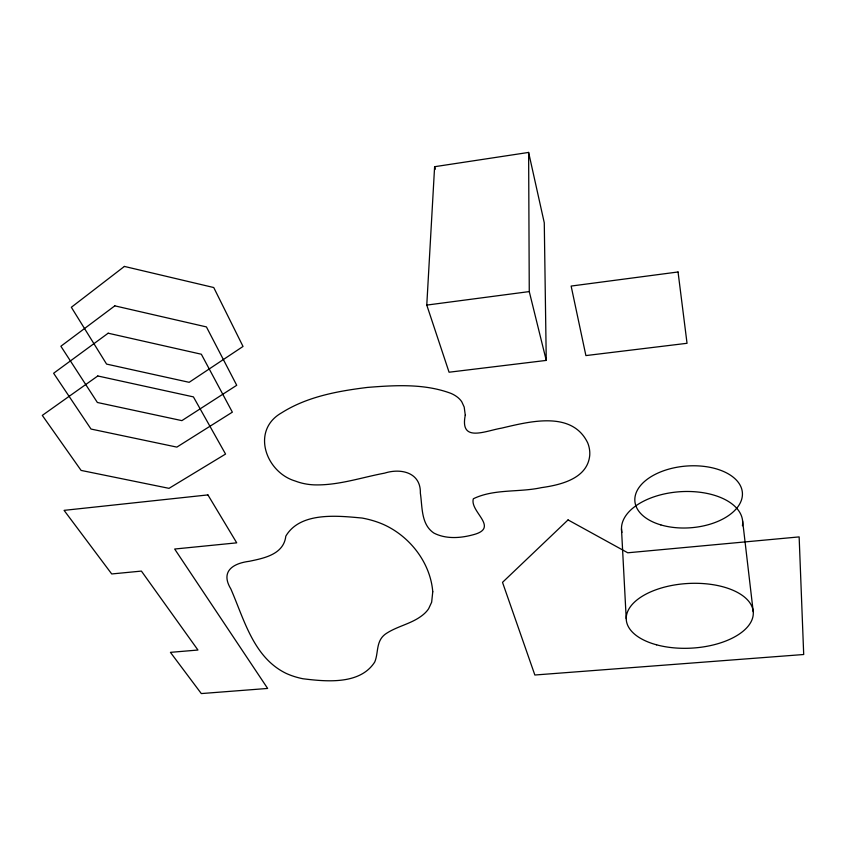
<?xml version="1.0" encoding="UTF-8"?>
<svg xmlns="http://www.w3.org/2000/svg" width="846" height="846" viewBox="0 0 846 846"><rect width="100%" height="100%" fill="white"/><g stroke="black" fill="none" stroke-linecap="round" stroke-linejoin="round"><path stroke-width="1.27" d="M426.775 305.089L434.611 166.704L528.623 152.428L544.274 222.805L546.252 360.407L449.067 372.219L426.775 305.089L529.268 291.584L528.623 152.428M434.611 166.704L435.341 169.2M529.268 291.584L546.252 360.407M742.608 520.914L753.226 611.669M621.482 528.782L626.22 618.648M621.905 532.462A60.701 33.925 -4 0 1 681.273 491.642A60.701 33.925 -4 0 1 742.428 525.8M465.279 415.175C459.558 443.103 485.435 430.826 501.509 428.15C529.342 421.636 572.033 410.236 587.727 442.923A73.01 44.531 0.1 0 1 589.715 455.571C587.357 478.73 560.475 484.97 541.387 487.645C519.063 492.573 494.127 488.65 473.337 498.77C469.488 511.957 500.536 528.01 472.565 534.915C460.034 538.246 445.757 539.177 433.924 533.086C420.874 524.393 422.461 506.828 420.356 493.155C420.959 472.544 401.067 467.891 384.655 473.126C361.221 477.504 338.136 485.604 314.025 484.864A36.632 21.869 6.4 0 1 295.159 480.993C265.729 472.205 250.702 430.276 281.676 412.785C307.278 396.594 337.882 391.074 367.481 387.415C395.272 385.205 424.502 383.439 451.077 393.432A27.791 17.681 2.8 0 1 461.779 401.797L464.19 407.042L465.279 415.175M432.761 591.756L431.661 602.193L428.658 608.676A60.098 31.64 4.1 0 1 420.8 616.48C409.94 624.306 396.15 626.526 385.237 634.204A40.703 20.346 2.8 0 0 381.906 637.461C376.407 644.515 378.109 654.106 374.746 662.006C360.121 684.953 326.366 681.654 302.815 678.735A47.059 22.969 5 0 1 285.916 673.279C253.472 657.374 244.208 619.558 230.831 588.911C220.489 571.854 232.164 563.499 249.2 561.31C264.068 558.201 283.706 554.447 285.811 536.163C300.298 511.46 338.083 515.849 362.141 518.048A62.435 34.369 4.8 0 1 382.604 524.097C409.401 535.719 430.36 562.304 432.761 591.756M568.047 519.909L502.513 582.355L534.852 675.013L803.7 654.508L799.142 536.903L627.764 552.787L568.047 519.909M124.394 266.427L71.35 307.278L106.575 364.087L189.155 382.318L243.024 346.458L213.742 287.534L124.394 266.427M114.813 305.85L60.88 346.247L97.375 402.485L181.879 420.631L236.721 385.279L206.424 326.916L114.813 305.85M108.172 333.208L53.626 373.255L91.008 429.049L176.856 447.111L232.354 412.161L201.337 354.231L108.172 333.208M97.787 375.973L42.3 415.397L81.1 470.418L169.02 488.343L225.554 454.059L193.417 396.89L97.787 375.973M678.048 271.978L571.135 286.064L585.897 355.584L687.037 343.296L678.048 271.978M207.915 494.91L64.074 510.36L111.714 573.958L141.409 571.092L197.953 650.035L170.427 652.351L201.306 693.572L267.643 688.443L174.667 549.033L236.721 542.846L207.915 494.91M660.821 524.901A53.922 30.932 -4.5 0 0 742.428 494.677A53.922 30.932 -4.5 0 0 662.64 471.127A53.922 30.932 -4.5 0 0 660.821 524.901M656.591 644.821A63.609 32.37 -3.2 0 0 753.278 614.006A63.609 32.37 -3.2 0 0 659.404 588.594A63.609 32.37 -3.2 0 0 656.591 644.821"/></g></svg>
